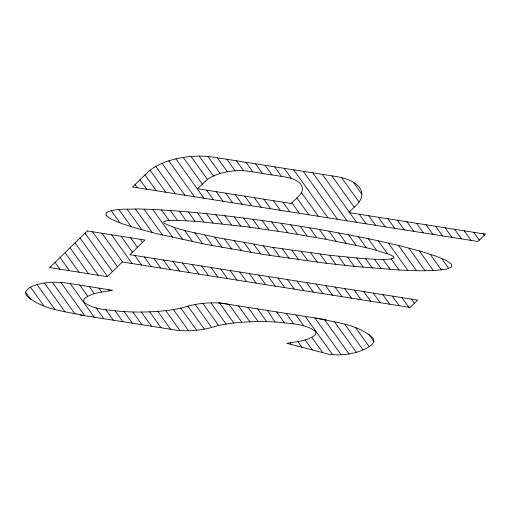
<?xml version="1.0" encoding="UTF-8"?>
<svg xmlns="http://www.w3.org/2000/svg" width="511" height="511" viewBox="0 0 511 511"><rect width="100%" height="100%" fill="white"/><g stroke="black" fill="none" stroke-linecap="round" stroke-linejoin="round"><path stroke-width="0.77" d="M111.609 290.516C102.417 292.132 92.076 292.567 84.443 298.52L83.555 300.525L84.366 302.531C94.484 309.947 108.057 309.73 120.021 311.359A131.199 60.381 -6.2 0 0 148.752 311.87C161.546 311.231 174.507 310.279 186.809 306.479A45.109 20.759 -6.2 0 1 229.017 304.396L241.741 322.256M287.891 343.111C297.083 341.489 307.424 341.061 315.057 335.107L315.945 333.102L315.134 331.096C305.016 323.674 291.436 323.897 279.479 322.262A131.199 60.381 -6.2 0 0 250.748 321.751C237.954 322.396 224.993 323.348 212.691 327.149A45.109 20.759 -6.2 0 1 170.482 329.225M218.504 302.742L326.331 319.752M112.618 290.286L67.152 283.113C58.51 281.842 49.663 281.925 41.072 283.56C35.451 285.087 28.15 286.352 25.55 292.279L26.259 295.262C41.327 309.596 64.533 311.18 83.951 315.574M80.355 315.006L170.291 329.199M315.549 318.053C334.961 322.441 358.173 324.031 373.241 338.365L373.95 341.342L372.423 344.063A32.634 15.017 -6.2 0 1 328.579 354.174L286.882 343.335M214.78 237.142L271.328 247.203L329.902 255.308L362.21 258.502L374.793 259.275L384.464 259.454L390.928 259.039L393.981 258.042L393.54 256.496L389.618 254.44L371.893 249.081L358.633 245.944L325.322 239.205L286.403 232.55L246.577 226.782L195.528 221.25L173.267 220.305L166.81 220.714L163.75 221.71L164.191 223.262C179.981 230.953 197.859 233.029 214.78 237.142L222.119 247.375M378.255 240.809C321.234 228.679 263.535 219.807 205.582 213.56C182.727 211.299 159.828 209.363 136.859 208.954C126.664 209.58 115.678 208.041 106.192 212.627L106.199 215.591L111.449 219.283L121.79 223.607L136.903 228.423L156.328 233.591L205.646 244.328L263.797 254.529L323.763 262.967L352.156 266.193L401.454 270.172L420.872 270.804L435.972 270.491L446.301 269.259L451.539 267.125L451.532 264.168L446.282 260.469L435.94 256.145L420.828 251.329L401.403 246.168L378.255 240.809L387.453 253.699M295.907 314.955L303.77 325.903M483.278 233.808L484.313 235.258M473.742 232.307L479.318 240.113M464.205 230.8L471.059 240.4M454.662 229.298L461.516 238.893M445.126 227.791L451.98 237.385M435.583 226.284L442.437 235.884M426.046 224.783L432.9 234.377M416.51 223.275L423.363 232.869M441.708 258.56L448.664 268.294M406.967 221.768L413.821 231.368M430.217 254.325L441.312 269.853M397.43 220.267L404.284 229.861M419.333 250.933L433.341 270.549M387.887 218.759L394.741 228.36M408.883 248.154L424.999 270.715M353.44 182.376L361.737 193.995M378.351 217.252L385.205 226.852M398.523 245.497L416.491 270.658M341.648 177.719L358.997 202.005M368.814 215.751L375.668 225.345M388.386 243.153L407.829 270.376M331.85 175.854L354.257 207.223M359.271 214.243L366.125 223.844M391.202 258.949L399.104 270.012M322.313 174.347L349.262 212.078M349.735 212.736L356.589 222.336M368.322 238.765L376.613 250.377M383.078 259.428L390.212 269.418M411.425 299.12L414.383 303.259M312.777 172.839L347.046 220.829M358.403 236.727L366.278 247.752M374.493 259.256L381.321 268.818M401.889 297.613L408.743 307.213M303.234 171.338L337.509 219.328M348.54 234.773L356.141 245.414M365.64 258.713L372.315 268.064M392.346 296.105L399.2 305.706M293.697 169.831L327.973 217.82M338.787 232.971L346.164 243.3M356.678 258.017L363.251 267.221M382.809 294.604L389.663 304.198M284.154 168.323L291.474 178.569M301.407 192.475L318.43 216.313M329.039 231.164L336.295 241.326M347.646 257.218L354.187 266.378M373.273 293.097L380.127 302.697M274.618 166.822L281.472 176.416M296.872 197.974L308.893 214.812M319.349 229.452L326.478 239.429M338.48 256.235L345.008 265.381M363.73 291.589L370.584 301.19M265.081 165.315L271.935 174.915M291.877 202.835L299.35 213.304M309.743 227.855L316.763 237.685M329.295 255.232L335.797 264.334M354.193 290.088L361.047 299.682M255.538 163.807L262.392 173.408M282.96 202.203L289.814 211.797M300.142 226.258L307.066 235.954M320.007 254.076L326.586 263.286M344.65 288.581L351.504 298.181M246.002 162.306L252.856 171.9M273.423 200.695L280.277 210.296M290.58 224.725L297.472 234.37M310.714 252.913L317.286 262.111M335.114 287.073L341.968 296.674M368.795 334.239L373.918 341.405M236.459 160.799L243.555 170.731M263.88 199.188L270.734 208.788M281.107 223.307L287.878 232.792M301.324 251.616L307.941 260.878M325.577 285.572L332.431 295.166M355.816 327.915L369.191 346.643M226.922 159.291L235.162 170.834M254.344 197.687L261.198 207.281M271.635 221.895L278.374 231.336M291.928 250.313L298.596 259.645M316.034 284.065L322.888 293.665M344.829 324.383L363.046 349.894M217.386 157.79L227.363 171.76M244.801 196.179L251.655 205.78M262.181 220.509L268.888 229.899M282.449 248.889L289.181 258.323M306.498 282.557L313.352 292.158M334.481 321.751L356.314 352.315M208.06 156.583L220.158 173.529M235.264 194.672L242.118 204.272M252.836 219.276L259.467 228.564M272.957 247.452L279.709 256.905M296.955 281.056L303.809 290.65M324.376 319.445L348.981 353.899M199.316 156.194L213.496 176.052M225.721 193.171L232.582 202.765M243.492 218.044L250.077 227.261M263.382 245.9L270.236 255.494M287.418 279.549L294.272 289.149M314.84 317.938L341.112 354.73M191.108 156.551L207.517 179.527M216.185 191.663L223.039 201.264M234.147 216.811L240.745 226.054M253.795 244.322L260.719 254.018M277.882 278.041L284.736 287.642M305.297 316.437L332.559 354.602M183.321 157.497L202.362 184.164M206.648 190.162L213.502 199.756M224.929 215.763L231.457 224.897M244.124 242.636L251.112 252.421M268.339 276.54L275.193 286.134M311.787 337.369L322.697 352.647M175.899 158.959L203.959 198.249M215.719 214.716L222.24 223.844M234.428 240.911L241.505 250.818M258.802 275.033L265.656 284.633M286.23 313.428L293.723 323.904M305.086 339.841L312.298 349.946M168.828 160.914L194.423 196.748M206.508 213.668L213.068 222.853M224.636 239.046L231.866 249.176M249.259 273.532L256.113 283.126M297.836 341.546L301.905 347.244M162.134 163.392L184.886 195.24M197.431 212.806L203.998 222.004M239.723 272.024L246.577 281.618M290.248 342.766L291.513 344.542M155.868 166.465L175.343 193.733M188.367 211.969L194.972 221.218M204.841 235.028L212.365 245.567M230.186 270.517L237.04 280.117M257.601 308.912L266.729 321.687M150.138 170.297L165.807 192.232M179.304 211.126L186.125 220.675M194.774 232.786L202.56 243.696M220.643 269.016L227.497 278.61M248.065 307.405L258.215 321.617M144.977 174.915L156.264 190.724M170.412 210.532L177.445 220.382M184.541 230.314L192.641 241.652M211.107 267.509L217.961 277.109M238.522 305.897L249.885 321.802M139.982 179.77L146.727 189.223M161.521 209.938L169.115 220.567M173.925 227.306L182.714 239.608M201.564 266.001L208.418 275.601M134.987 184.631L137.191 187.716M152.725 209.472L172.648 237.366M192.027 264.5L198.881 274.094M219.449 302.889L233.814 323.009M144.057 209.184L162.511 235.015M182.491 262.993L189.345 272.593M211.011 302.934L226.105 324.063M135.447 208.98L152.246 232.505M172.948 261.485L179.802 271.086M202.918 303.445L218.67 325.507M127.105 209.152L141.803 229.726M163.411 259.984L170.265 269.578M195.253 304.562L211.586 327.436M118.961 209.593L131.084 226.571M140.161 239.282L142.422 242.45M153.868 258.477L160.722 268.077M187.946 306.185L204.279 329.058M111.206 210.589L119.957 222.841M130.624 237.775L137.427 247.305M144.332 256.969L151.186 266.57M180.856 308.114L196.614 330.176M106.199 215.425L106.429 215.751M121.081 236.267L132.432 252.166M134.789 255.468L141.649 265.062M173.421 309.557L188.521 330.694M111.545 234.766L132.106 263.561M165.717 310.611L179.898 330.47M102.002 233.259L122.57 262.054M157.79 311.365L170.553 329.237M92.465 231.758L117.447 266.736M149.646 311.819L161.016 327.73M85.037 233.201L112.452 271.596M141.317 312.01L151.473 326.229M80.042 238.062L107.457 276.451M132.803 311.94L141.937 324.721M75.047 242.917L98.125 275.231M108.402 289.622L109.284 290.855M124.09 311.582L132.394 323.214M70.052 247.771L88.582 273.724M98.866 288.121L101.689 292.075M115.128 310.886L122.857 321.713M65.057 252.632L79.045 272.216M89.323 286.614L94.439 293.774M105.834 309.73L113.321 320.205M60.062 257.487L69.502 270.715M79.786 285.106L87.739 296.246M95.998 307.807L103.778 318.698M55.067 262.347L59.966 269.208M70.25 283.605L94.241 317.197M50.072 267.202L50.429 267.7M60.956 282.442L84.698 315.689M52.384 282.296L75.008 313.971M44.438 283.024L65.057 311.889M37.073 284.557L54.709 309.251M30.494 287.201L43.729 305.725M25.601 292.196L30.769 299.427M276.655 311.914L284.378 322.735M267.515 310.471L275.02 322.019M87.355 230.946L49.682 267.585L107.24 276.668L122.308 262.015L410.103 307.424L417.634 300.098L129.845 254.682L144.913 240.029L87.355 230.946M147.634 172.328L132.56 186.988L477.913 241.479L485.45 234.153L348.751 212.582L356.282 205.256A48.954 22.529 -6.2 0 0 335.721 176.461L213.406 157.158A48.954 22.529 -6.2 0 0 147.634 172.328M205.192 181.411L197.655 188.738L291.187 203.499L298.724 196.173A32.634 15.017 -6.2 0 0 285.017 176.978L249.042 171.3A32.64 15.017 -6.2 0 0 205.192 181.411"/></g></svg>
